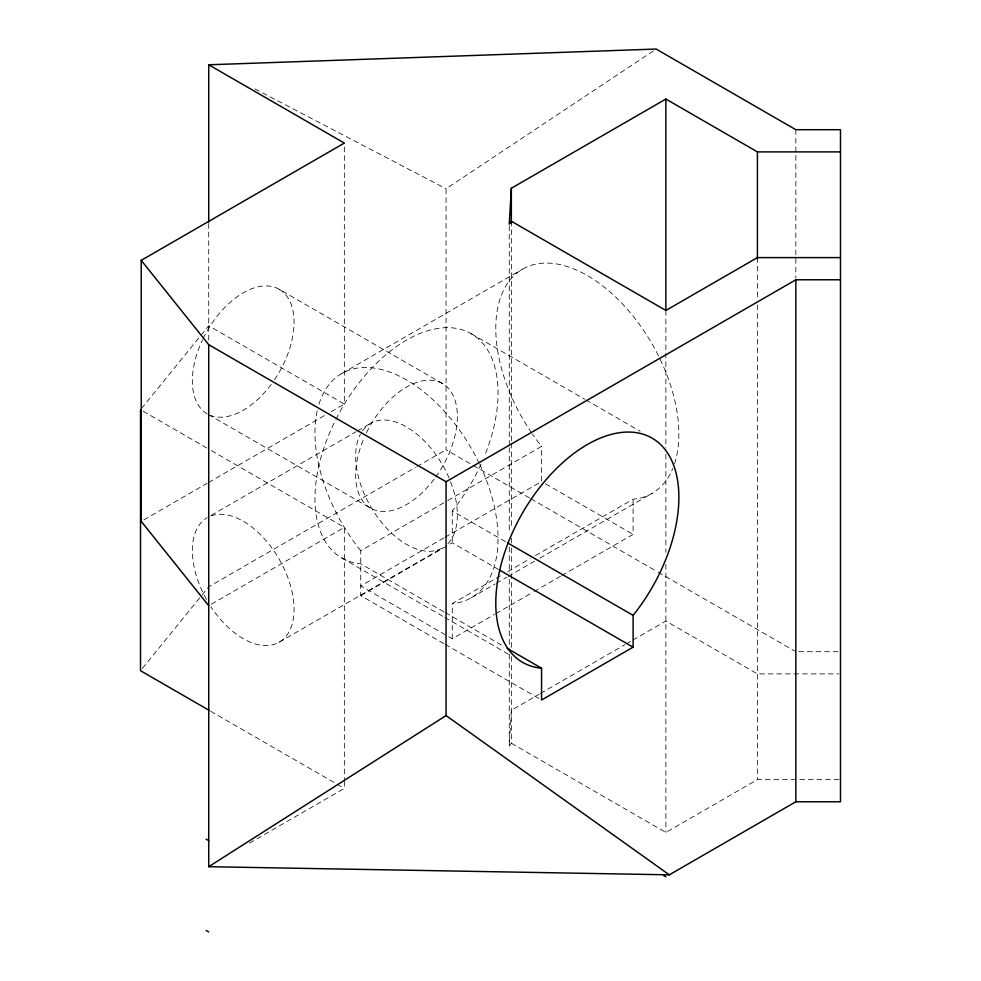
<?xml version="1.0" encoding="UTF-8"?>
<svg xmlns="http://www.w3.org/2000/svg" width="981" height="981" viewBox="0 0 981 981"><rect width="100%" height="100%" fill="white"/><g stroke="black" fill="none" stroke-linecap="round" stroke-linejoin="round"><path stroke-width="0.74" stroke-dasharray="4.91 3.68" d="M511.346 656.669L511.346 743.23L509.274 746.124L511.346 710.256L539.084 694.241M141.472 408.537L208.732 325.778L344.343 404.086L344.343 143.079M142.429 668.355L208.732 586.785L415.564 467.361M529.532 497.956L446.061 449.764L446.061 188.757L654.867 49.896M341.768 373.528L522.603 269.125M143.864 519.832L207.199 483.265M208.512 482.505L325.888 414.742M331.161 411.689L344.343 404.086M211.185 515.356L356.054 431.726M357.378 430.966L370.548 423.363M416.888 466.6L446.061 449.764M211.356 604.186L344.343 527.398L344.343 779.245M443.89 643.646L360.738 595.639L360.738 550.758L446.527 501.23M447.851 500.469L541.561 446.367A129.455 74.74 60 0 1 532.475 434.203M443.89 537.919L360.738 585.927L452.278 638.778L494.51 614.4M445.202 537.159L541.561 481.536L541.561 446.367M279.156 642.212L442.468 547.925A71.92 41.521 60 0 1 377.329 516.901A71.92 41.521 60 0 1 360.419 434.203M360.738 595.639L452.278 542.787L498.471 569.458M452.278 638.778L452.278 603.609L502.431 574.658M507.717 571.604L530.145 558.655M535.43 555.602L633.101 499.219A129.455 74.74 60 0 0 672.794 468.452M471.236 597.76L494.988 584.038M496.312 583.278L506.87 577.184M508.195 576.423L534.584 561.181M539.869 558.14L652.058 493.357M495.834 613.628L532.793 592.291M534.105 591.531L560.507 576.288M561.831 575.528L633.101 534.387L633.101 499.219M249.542 843.133L344.343 788.405L344.343 780.766M540.408 693.481L624.934 644.676M626.258 643.916L631.531 640.863M632.855 640.103L665.878 621.034L757.418 673.886L838.976 673.886M511.346 743.23L665.878 832.44L757.418 779.588L838.976 779.588M798.816 651.703L840.484 651.703M254.839 88.866L446.061 188.757M471.236 333.724L584.75 399.255M586.062 400.015L640.176 431.26M203.165 338.445A71.92 41.521 -60 0 1 279.156 289.272L442.468 383.546M545.534 483.829L633.101 534.387M530.856 498.716L656.718 571.383M658.055 572.156L794.512 650.943M481.082 464.074A129.455 74.74 -60 0 1 452.278 510.954L506.392 542.199M208.548 414.595L370.548 508.121A71.92 41.521 -60 0 0 434.534 478.654M143.14 411.235L210.008 449.838M211.32 450.598L344.343 527.398M443.89 611.813L360.738 563.805A129.455 74.74 -60 0 1 335.232 420.653M445.202 612.573L504.602 646.871M341.768 557.956L443.4 616.632M444.724 617.392L510.721 655.492M445.202 644.407L538.912 698.509M210.657 711.225L344.343 788.405M795.849 129.7L795.849 278.187M757.418 257.598L757.418 298.923M757.418 304.968L757.418 779.588M665.878 310.45L665.878 351.774M665.878 353.148L665.878 448.219M665.878 454.178L665.878 552.315M665.878 564.394L665.878 832.44M511.346 221.228L511.346 441.671M511.346 443.191L511.346 528.918M511.346 538.103L511.346 546.454M511.346 547.987L511.346 649.017M509.274 225.655L509.274 446.085M509.274 447.618L509.274 533.345M509.274 547.116L509.274 573.137M509.274 579.268L509.274 648.147M509.274 654.266L509.274 746.124M452.278 510.954L452.278 542.787M208.732 223.521L208.732 341.045M335.919 419.267A129.455 74.74 -60 0 1 459.599 329.076A129.455 74.74 -60 0 1 484.675 455.699M360.738 550.758A129.455 74.74 60 0 1 317.403 409.972M318.96 404.221A129.455 74.74 60 0 1 390.205 372.216A129.455 74.74 60 0 1 479.133 463.228M479.795 464.614A129.455 74.74 60 0 1 452.278 603.609M531.604 432.928A129.455 74.74 60 0 1 509.409 280.774A129.455 74.74 60 0 1 627.202 309.125A129.455 74.74 60 0 1 673.358 467.042M366.477 432.731A71.92 41.521 -60 0 1 443.535 384.209A71.92 41.521 -60 0 1 435.38 477.502M370.548 508.121A71.92 41.521 -60 0 1 364.074 437.967M279.156 289.272A71.92 41.521 -60 0 1 274.557 379.672M271.222 384.368A71.92 41.521 -60 0 1 210.927 415.576M207.236 413.835A71.92 41.521 -60 0 1 202.54 339.757M362.455 430.855A71.92 41.521 60 0 1 448.942 477.784M450.549 481.708A71.92 41.521 60 0 1 447.851 543.707M210.927 515.908A71.92 41.521 60 0 1 280.284 561.157A71.92 41.521 60 0 1 280.37 641.464A71.92 41.521 60 0 1 211.025 606.834M206.525 599.44A71.92 41.521 60 0 1 207.236 517.637"/><path stroke-width="1.47" d="M840.484 151.896L757.418 151.896L665.878 99.044L511.346 188.254L509.274 224.122L511.346 221.228L665.878 310.45L757.418 257.598L840.484 257.598M208.732 221.988L208.732 64.783L344.343 143.079L141.215 260.357L208.732 344.699L208.732 866.701L446.061 715.578L446.061 481.72L795.849 279.781L840.484 279.781M633.101 647.178L541.561 700.029L541.561 668.208A129.455 74.74 -60 0 1 517.208 522.775A129.455 74.74 -60 0 1 657.454 441.806A129.455 74.74 -60 0 1 633.101 615.357L633.101 647.178L499.795 570.219M208.732 866.701L669.312 874.831L795.849 801.771L840.484 801.771L840.484 129.7L795.849 129.7L656.142 49.05L208.732 64.783M208.732 344.699L446.061 481.72M507.717 542.959L633.101 615.357M507.238 648.392L541.561 668.208M663.61 875.506L665.878 876.818M209.333 710.452L140.516 670.722L140.516 409.715M206.182 839.135L208.732 840.594M206.182 930.478L208.732 931.95M446.061 715.578L669.312 874.831M208.732 605.706L141.215 521.352L141.215 260.357M795.849 279.781L795.849 801.771M757.418 151.896L757.418 259.045M665.878 99.044L665.878 310.29M511.346 188.254L511.346 223.46"/></g></svg>
